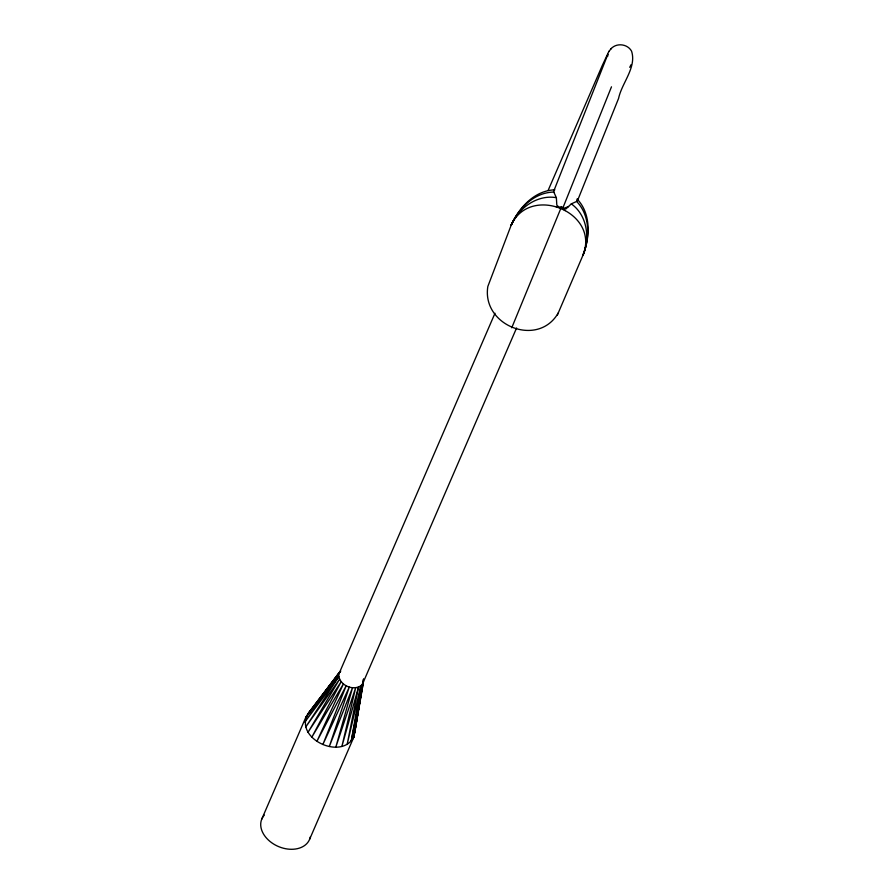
<?xml version="1.0" encoding="UTF-8"?>
<svg xmlns="http://www.w3.org/2000/svg" width="894" height="894" viewBox="0 0 894 894"><rect width="100%" height="100%" fill="white"/><g stroke="black" fill="none" stroke-linecap="round" stroke-linejoin="round"><path stroke-width="1.34" d="M607.596 56.49L607.898 54.255L553.565 191.584L556.37 197.663L556.817 205.139L559.331 207.475M494.985 313.246L339.821 671.796L308.531 712.965C292.74 737.36 340.826 761.364 353.845 737.081L363.534 679.149L353.845 737.081L309.648 839.22M353.845 737.081L363.456 681.664L354.84 732.242L354.482 729.649M362.461 684.625L362.998 681.887M362.551 683.921L351.219 741.249L360.863 685.765L362.551 683.921L516.587 327.975M557.241 315.347L583.022 255.114C600.22 212.157 530.008 183.695 511.178 225.199L487.845 286.449C481.441 325.684 538.289 348.124 558.303 312.866M577.099 199.027C591.292 213.8 590.018 237.189 583.022 255.114C590.275 237.916 587.168 215.163 571.311 203.877L565.969 208.883L562.527 208.805L561.577 206.592L559.432 207.509M583.022 255.114C589.917 237.849 590.297 215.566 576.63 201.463L571.311 203.877M576.63 201.463L577.39 199.194M561.577 206.592L511.748 327.785M565.276 210.604A12.918 8.94 21.9 0 0 562.527 208.805L611.485 86.819M577.222 201.396L618.581 98.407C621.811 82.874 636.807 67.519 631.577 51.193C627.554 43.739 616.145 42.521 610.747 49.092M261.707 819.262L305.904 717.122L339.821 671.796L304.91 721.961L338.837 676.568L338.904 674.054L305.904 717.122M548.178 190.31L602.221 65.631L608.702 51.751L611.261 48.466M629.734 67.318L631.041 64.737M556.37 197.663C537.126 194.389 518.609 207.967 511.178 225.199C518.933 207.643 534.422 190.578 554.783 189.807L553.9 190.578M511.178 225.199C518.721 208.168 534.355 192.299 554.012 192.065M326.254 690.961L327.863 688.749M333.473 681.016L340.703 671.059L308.531 712.965L310.564 711.356M608.702 51.751L609.194 51.137M562.516 208.783L568.584 206.559M556.146 206.793L559.398 207.497M310.352 836.873A25.971 18.74 23.4 0 1 277.14 845.947A25.971 18.74 23.4 0 1 264.322 815.104M358.516 687.073L347.14 744.445L360.863 685.765C353.052 690.894 340.77 685.653 338.837 676.568L305.625 727.157L339.597 679.183L307.983 732.342L341.162 681.697L311.838 737.181L343.397 683.944L316.923 741.327L346.168 685.787L322.89 744.501L349.275 687.084L329.327 746.49L352.515 687.754L335.809 747.16L355.667 687.754L341.888 746.468L358.516 687.073"/></g></svg>
